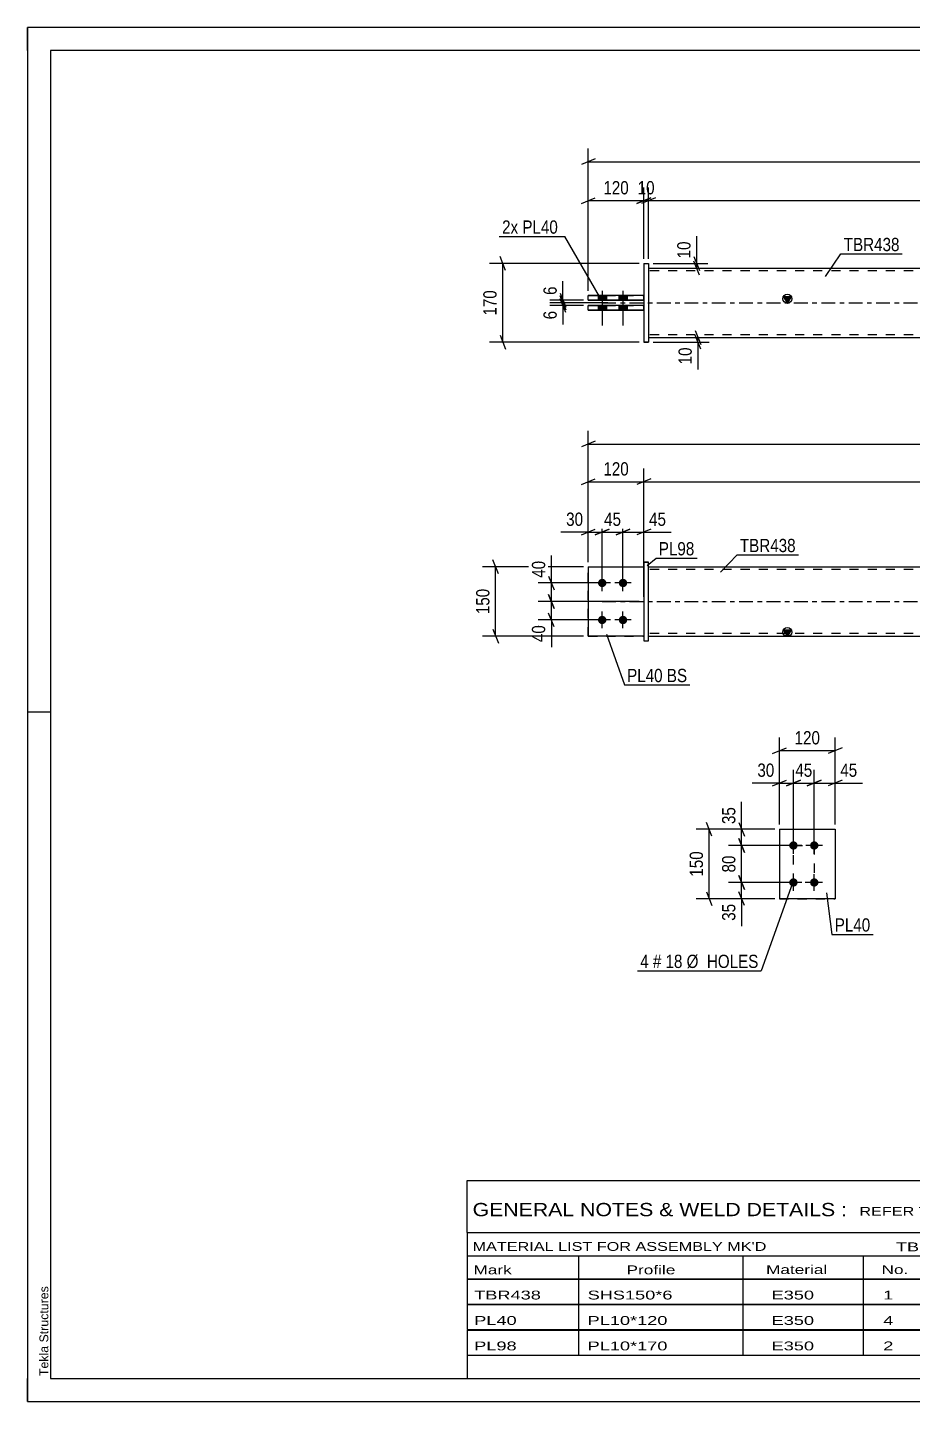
# Model space of a CAD drawing. Header units: millimetres. Extents: x 0 to 420, y 0 to 297.
# Drawn here: x 0 to 191.2, y 0 to 297 of the extents above; entities that cross this region are included whole.
import ezdxf

# ---------------------------------------------------------------- set-up
doc = ezdxf.new("R2010")
doc.units = ezdxf.units.MM
doc.linetypes.add('DXK_LINE_DOT2', pattern=[3.9198, 1.9599, -1.9599])
doc.linetypes.add('DXK_LINE_DOT3', pattern=[5.9187, 2.979, -0.9799, 0.9799, -0.9799])
doc.styles.add('Arial', font='ARIAL.TTF', dxfattribs={"height": 0.2})
doc.styles.add('Arial Narrow', font='ARIALN.TTF', dxfattribs={"height": 0.2})

# ---------------------------------------------------------------- blocks, each defined once
blk = doc.blocks.new('Unknown-580870472-1163')
at = {"color": 5, "linetype": 'Continuous'}
for p, q in [((420, 297), (0, 297)), ((0, 297), (0, 0)), ((0, 292), (0, 297)), ((415, 292), (5, 292)), ((5, 292), (5, 5)), ((5, 149), (0, 149)), ((0, 0), (0, 5)), ((5, 5), (415, 5)), ((0, 0), (420, 0))]:
    blk.add_line(p, q, dxfattribs=at)
at = {"color": 174, "linetype": 'Continuous', "style": 'Arial'}
blk.add_text('Tekla Structures', height=1.9102, rotation=90, dxfattribs=at).set_placement((4.5, 5.5))
blk = doc.blocks.new('Bolt-580870472-1794 - 1790')
at = {"linetype": 'Continuous'}
for points in [[(124.14, 176.03), (123.95, 176.05), (123.78, 176.11), (123.61, 176.2), (123.47, 176.33), (123.36, 176.48), (123.29, 176.65), (123.25, 176.84), (123.25, 177.03), (123.29, 177.21), (123.36, 177.38), (123.47, 177.53), (123.61, 177.66), (123.78, 177.75), (123.95, 177.81), (124.14, 177.83), (124.33, 177.81), (124.51, 177.75), (124.67, 177.66), (124.81, 177.53), (124.92, 177.38), (125, 177.21), (125.04, 177.03), (125.04, 176.84), (125, 176.65), (124.92, 176.48), (124.81, 176.33), (124.67, 176.2), (124.51, 176.11), (124.33, 176.05)], [(128.64, 176.03), (128.45, 176.05), (128.28, 176.11), (128.11, 176.2), (127.97, 176.33), (127.86, 176.48), (127.79, 176.65), (127.75, 176.84), (127.75, 177.03), (127.79, 177.21), (127.86, 177.38), (127.97, 177.53), (128.11, 177.66), (128.28, 177.75), (128.45, 177.81), (128.64, 177.83), (128.83, 177.81), (129.01, 177.75), (129.17, 177.66), (129.31, 177.53), (129.42, 177.38), (129.5, 177.21), (129.54, 177.03), (129.54, 176.84), (129.5, 176.65), (129.42, 176.48), (129.31, 176.33), (129.17, 176.2), (129.01, 176.11), (128.83, 176.05)], [(124.14, 168.03), (123.95, 168.05), (123.78, 168.11), (123.61, 168.2), (123.47, 168.33), (123.36, 168.48), (123.29, 168.65), (123.25, 168.84), (123.25, 169.03), (123.29, 169.21), (123.36, 169.38), (123.47, 169.53), (123.61, 169.66), (123.78, 169.75), (123.95, 169.81), (124.14, 169.83), (124.33, 169.81), (124.51, 169.75), (124.67, 169.66), (124.81, 169.53), (124.92, 169.38), (125, 169.21), (125.04, 169.03), (125.04, 168.84), (125, 168.65), (124.92, 168.48), (124.81, 168.33), (124.67, 168.2), (124.51, 168.11), (124.33, 168.05)], [(128.64, 168.03), (128.45, 168.05), (128.28, 168.11), (128.11, 168.2), (127.97, 168.33), (127.86, 168.48), (127.79, 168.65), (127.75, 168.84), (127.75, 169.03), (127.79, 169.21), (127.86, 169.38), (127.97, 169.53), (128.11, 169.66), (128.28, 169.75), (128.45, 169.81), (128.64, 169.83), (128.83, 169.81), (129.01, 169.75), (129.17, 169.66), (129.31, 169.53), (129.42, 169.38), (129.5, 169.21), (129.54, 169.03), (129.54, 168.84), (129.5, 168.65), (129.42, 168.48), (129.31, 168.33), (129.17, 168.2), (129.01, 168.11), (128.83, 168.05)]]:
    blk.add_hatch(color=1, dxfattribs=at).paths.add_polyline_path(points)
at = {"color": 1, "linetype": 'Continuous'}
for p, q in [((124.14, 175.13), (124.14, 178.73)), ((128.64, 175.13), (128.64, 178.73)), ((125.94, 176.93), (122.34, 176.93)), ((130.44, 176.93), (126.84, 176.93)), ((124.14, 167.13), (124.14, 170.73)), ((128.64, 167.13), (128.64, 170.73)), ((125.94, 168.93), (122.34, 168.93)), ((130.44, 168.93), (126.84, 168.93))]:
    blk.add_line(p, q, dxfattribs=at)
blk = doc.blocks.new('Part-580870472-1814 - 1790')
at = {"color": 7, "linetype": 'DXK_LINE_DOT2'}
for p, q in [((121.14, 180.43), (133.14, 180.43)), ((121.14, 180.43), (133.14, 180.43)), ((121.14, 165.43), (121.14, 180.43)), ((133.14, 180.43), (133.14, 180.43)), ((133.14, 180.43), (133.14, 165.43)), ((121.14, 165.43), (133.14, 165.43)), ((133.14, 165.43), (121.14, 165.43)), ((121.14, 165.43), (121.14, 165.43))]:
    blk.add_line(p, q, dxfattribs=at)
blk = doc.blocks.new('Part-580870472-1819 - 1790')
at = {"color": 2, "linetype": 'Continuous'}
for p, q in [((121.14, 180.43), (133.14, 180.43)), ((121.14, 180.43), (121.14, 165.43)), ((133.14, 165.43), (121.14, 165.43)), ((121.14, 165.43), (121.14, 165.43))]:
    blk.add_line(p, q, dxfattribs=at)
at = {"color": 7, "linetype": 'DXK_LINE_DOT2'}
for p, q in [((121.14, 180.43), (133.14, 180.43)), ((133.14, 180.43), (133.14, 180.43)), ((133.14, 180.43), (133.14, 165.43)), ((121.14, 165.43), (133.14, 165.43)), ((121.14, 165.43), (121.14, 165.43))]:
    blk.add_line(p, q, dxfattribs=at)
blk = doc.blocks.new('Part-580870472-1824 - 1790')
at = {"color": 2, "linetype": 'Continuous'}
for p, q in [((134.14, 181.43), (133.14, 181.43)), ((133.14, 181.43), (133.14, 164.43)), ((134.14, 164.43), (134.14, 181.43)), ((133.14, 164.43), (134.14, 164.43)), ((133.14, 164.43), (134.14, 164.43)), ((134.14, 164.43), (134.14, 164.43))]:
    blk.add_line(p, q, dxfattribs=at)
at = {"color": 7, "linetype": 'DXK_LINE_DOT2'}
blk.add_line((133.14, 181.43), (134.14, 181.43), dxfattribs=at)
blk = doc.blocks.new('Part-580870472-1829 - 1790')
at = {"linetype": 'Continuous'}
blk.add_hatch(color=2, dxfattribs=at).paths.add_polyline_path([(164.14, 165.43), (163.34, 166.83), (164.94, 166.83)])
at = {"color": 2, "linetype": 'Continuous'}
for p, q in [((134.14, 180.43), (297.13, 180.43)), ((164.14, 165.43), (163.34, 166.83)), ((163.34, 166.83), (164.94, 166.83)), ((164.94, 166.83), (164.14, 165.43)), ((134.14, 165.43), (297.13, 165.43))]:
    blk.add_line(p, q, dxfattribs=at)
at = {"color": 7, "linetype": 'DXK_LINE_DOT2'}
for p, q in [((134.14, 165.43), (134.14, 180.43)), ((297.13, 179.83), (134.14, 179.83)), ((297.13, 180.43), (297.13, 165.43)), ((297.13, 166.03), (134.14, 166.03))]:
    blk.add_line(p, q, dxfattribs=at)
at = {"color": 7, "linetype": 'DXK_LINE_DOT3'}
blk.add_line((124.14, 172.93), (307.13, 172.93), dxfattribs=at)
at = {"color": 2, "linetype": 'Continuous'}
blk.add_circle((164.14, 166.33), 1, dxfattribs=at)
blk = doc.blocks.new('Part-580870472-2096 - 2082')
at = {"color": 2, "linetype": 'Continuous'}
for p, q in [((133.14, 245.97), (134.14, 245.97)), ((133.14, 245.97), (133.14, 228.97)), ((134.14, 245.97), (134.14, 228.96)), ((134.14, 228.97), (133.14, 228.97)), ((133.14, 228.97), (133.14, 228.96)), ((133.14, 228.97), (133.14, 228.96)), ((133.14, 228.96), (134.14, 228.96))]:
    blk.add_line(p, q, dxfattribs=at)
at = {"color": 7, "linetype": 'DXK_LINE_DOT2'}
for p, q in [((133.14, 245.96), (134.14, 245.96)), ((134.14, 245.96), (134.14, 245.97))]:
    blk.add_line(p, q, dxfattribs=at)
blk = doc.blocks.new('Bolt-580870472-2089 - 2082')
at = {"linetype": 'Continuous'}
for points in [[(123.24, 238.07), (125.04, 238.07), (125.04, 239.07), (123.24, 239.07)], [(123.24, 238.07), (125.04, 238.07), (125.04, 239.07), (123.24, 239.07)], [(127.74, 238.07), (129.54, 238.07), (129.54, 239.07), (127.74, 239.07)], [(127.74, 238.07), (129.54, 238.07), (129.54, 239.07), (127.74, 239.07)], [(123.24, 235.87), (125.04, 235.87), (125.04, 236.87), (123.24, 236.87)], [(123.24, 235.87), (125.04, 235.87), (125.04, 236.87), (123.24, 236.87)], [(127.74, 235.87), (129.54, 235.87), (129.54, 236.87), (127.74, 236.87)], [(127.74, 235.87), (129.54, 235.87), (129.54, 236.87), (127.74, 236.87)]]:
    blk.add_hatch(color=1, dxfattribs=at).paths.add_polyline_path(points)
at = {"color": 1, "linetype": 'Continuous'}
for p, q in [((123.24, 239.07), (123.24, 238.07)), ((123.24, 239.07), (123.24, 238.07)), ((124.14, 240.07), (124.14, 232.57)), ((124.14, 240.07), (124.14, 232.57)), ((125.04, 239.07), (125.04, 238.07)), ((125.04, 239.07), (125.04, 238.07)), ((127.74, 239.07), (127.74, 238.07)), ((127.74, 239.07), (127.74, 238.07)), ((128.64, 240.07), (128.64, 232.57)), ((128.64, 240.07), (128.64, 232.57)), ((129.54, 239.07), (129.54, 238.07)), ((129.54, 239.07), (129.54, 238.07)), ((123.24, 236.87), (123.24, 235.87)), ((123.24, 236.87), (123.24, 235.87)), ((125.04, 236.87), (125.04, 235.87)), ((125.04, 236.87), (125.04, 235.87)), ((127.74, 236.87), (127.74, 235.87)), ((127.74, 236.87), (127.74, 235.87)), ((129.54, 236.87), (129.54, 235.87)), ((129.54, 236.87), (129.54, 235.87))]:
    blk.add_line(p, q, dxfattribs=at)
blk = doc.blocks.new('Part-580870472-2106 - 2082')
at = {"color": 2, "linetype": 'Continuous'}
for p, q in [((133.14, 239.07), (121.14, 239.07)), ((121.14, 238.07), (121.14, 239.07)), ((121.14, 238.07), (133.14, 238.07)), ((133.14, 238.07), (121.14, 238.07))]:
    blk.add_line(p, q, dxfattribs=at)
at = {"color": 7, "linetype": 'DXK_LINE_DOT2'}
for p, q in [((121.14, 239.07), (133.14, 239.07)), ((121.14, 238.07), (121.14, 238.07)), ((133.14, 238.07), (133.14, 239.07))]:
    blk.add_line(p, q, dxfattribs=at)
blk = doc.blocks.new('Part-580870472-2095 - 2082')
at = {"linetype": 'Continuous'}
blk.add_hatch(color=2, dxfattribs=at).paths.add_polyline_path([(164.14, 237.47), (163.34, 238.87), (164.94, 238.87)])
at = {"color": 2, "linetype": 'Continuous'}
for p, q in [((134.14, 244.97), (297.13, 244.97)), ((164.14, 237.47), (163.34, 238.87)), ((163.34, 238.87), (164.94, 238.87)), ((164.94, 238.87), (164.14, 237.47)), ((134.14, 229.97), (297.13, 229.97))]:
    blk.add_line(p, q, dxfattribs=at)
at = {"color": 7, "linetype": 'DXK_LINE_DOT2'}
for p, q in [((134.14, 244.97), (134.14, 229.97)), ((297.13, 244.37), (134.14, 244.37)), ((297.13, 244.97), (297.13, 229.97)), ((297.13, 230.57), (134.14, 230.57))]:
    blk.add_line(p, q, dxfattribs=at)
at = {"color": 7, "linetype": 'DXK_LINE_DOT3'}
blk.add_line((124.14, 237.47), (307.13, 237.47), dxfattribs=at)
at = {"color": 2, "linetype": 'Continuous'}
blk.add_circle((164.14, 238.37), 1, dxfattribs=at)
blk = doc.blocks.new('Part-580870472-2101 - 2082')
at = {"color": 2, "linetype": 'Continuous'}
for p, q in [((133.14, 236.87), (121.14, 236.87)), ((121.14, 235.87), (121.14, 236.87)), ((121.14, 235.87), (133.14, 235.87)), ((133.14, 235.87), (121.14, 235.87))]:
    blk.add_line(p, q, dxfattribs=at)
at = {"color": 7, "linetype": 'DXK_LINE_DOT2'}
for p, q in [((121.14, 236.87), (133.14, 236.87)), ((121.14, 235.87), (121.14, 235.87)), ((133.14, 235.87), (133.14, 236.87))]:
    blk.add_line(p, q, dxfattribs=at)
blk = doc.blocks.new('Part-580870472-1458 - 1409')
at = {"color": 2, "linetype": 'Continuous'}
for p, q in [((162.45, 123.69), (174.45, 123.69)), ((162.45, 123.69), (162.45, 108.69)), ((174.45, 123.69), (174.45, 123.69)), ((174.45, 123.69), (174.45, 108.69)), ((174.45, 108.69), (162.45, 108.69)), ((162.45, 108.69), (162.45, 108.69))]:
    blk.add_line(p, q, dxfattribs=at)
at = {"color": 7, "linetype": 'DXK_LINE_DOT2'}
for p, q in [((162.45, 123.69), (174.45, 123.69)), ((174.45, 123.69), (174.45, 123.69)), ((162.45, 108.69), (174.45, 108.69))]:
    blk.add_line(p, q, dxfattribs=at)
blk = doc.blocks.new('Bolt-580870472-1443 - 1409')
at = {"linetype": 'Continuous'}
for points in [[(165.45, 121.09), (165.64, 121.07), (165.82, 121.01), (165.98, 120.92), (166.12, 120.79), (166.23, 120.64), (166.31, 120.47), (166.35, 120.28), (166.35, 120.1), (166.31, 119.91), (166.23, 119.74), (166.12, 119.59), (165.98, 119.46), (165.82, 119.37), (165.64, 119.31), (165.45, 119.29), (165.26, 119.31), (165.09, 119.37), (164.92, 119.46), (164.78, 119.59), (164.67, 119.74), (164.6, 119.91), (164.56, 120.1), (164.56, 120.28), (164.6, 120.47), (164.67, 120.64), (164.78, 120.79), (164.92, 120.92), (165.09, 121.01), (165.26, 121.07)], [(169.95, 121.09), (170.14, 121.07), (170.32, 121.01), (170.48, 120.92), (170.62, 120.79), (170.73, 120.64), (170.81, 120.47), (170.85, 120.28), (170.85, 120.1), (170.81, 119.91), (170.73, 119.74), (170.62, 119.59), (170.48, 119.46), (170.32, 119.37), (170.14, 119.31), (169.95, 119.29), (169.76, 119.31), (169.59, 119.37), (169.42, 119.46), (169.28, 119.59), (169.17, 119.74), (169.1, 119.91), (169.06, 120.1), (169.06, 120.28), (169.1, 120.47), (169.17, 120.64), (169.28, 120.79), (169.42, 120.92), (169.59, 121.01), (169.76, 121.07)], [(165.45, 113.09), (165.64, 113.07), (165.82, 113.01), (165.98, 112.92), (166.12, 112.79), (166.23, 112.64), (166.31, 112.47), (166.35, 112.28), (166.35, 112.1), (166.31, 111.91), (166.23, 111.74), (166.12, 111.59), (165.98, 111.46), (165.82, 111.37), (165.64, 111.31), (165.45, 111.29), (165.26, 111.31), (165.09, 111.37), (164.92, 111.46), (164.78, 111.59), (164.67, 111.74), (164.6, 111.91), (164.56, 112.1), (164.56, 112.28), (164.6, 112.47), (164.67, 112.64), (164.78, 112.79), (164.92, 112.92), (165.09, 113.01), (165.26, 113.07)], [(169.95, 113.09), (170.14, 113.07), (170.32, 113.01), (170.48, 112.92), (170.62, 112.79), (170.73, 112.64), (170.81, 112.47), (170.85, 112.28), (170.85, 112.1), (170.81, 111.91), (170.73, 111.74), (170.62, 111.59), (170.48, 111.46), (170.32, 111.37), (170.14, 111.31), (169.95, 111.29), (169.76, 111.31), (169.59, 111.37), (169.42, 111.46), (169.28, 111.59), (169.17, 111.74), (169.1, 111.91), (169.06, 112.1), (169.06, 112.28), (169.1, 112.47), (169.17, 112.64), (169.28, 112.79), (169.42, 112.92), (169.59, 113.01), (169.76, 113.07)]]:
    blk.add_hatch(color=1, dxfattribs=at).paths.add_polyline_path(points)
at = {"color": 1, "linetype": 'Continuous'}
for p, q in [((165.45, 118.39), (165.45, 121.99)), ((169.95, 118.39), (169.95, 121.99)), ((167.25, 120.19), (163.65, 120.19)), ((171.75, 120.19), (168.15, 120.19)), ((165.45, 110.39), (165.45, 113.99)), ((169.95, 110.39), (169.95, 113.99)), ((167.25, 112.19), (163.65, 112.19)), ((171.75, 112.19), (168.15, 112.19))]:
    blk.add_line(p, q, dxfattribs=at)
blk = doc.blocks.new('Rectangle-580870472-1567 - 1409')
at = {"color": 1, "linetype": 'DXK_LINE_DOT2'}
blk.add_lwpolyline([(165.45, 120.19), (169.95, 120.19), (169.95, 112.19), (165.45, 112.19), (165.45, 120.19)], close=True, dxfattribs=at)
blk = doc.blocks.new('StraightDimension-580870472-2042 - 1790')
at = {"color": 7, "linetype": 'Continuous'}
for p, q in [((132.14, 172.93), (110.33, 172.93)), ((112.58, 174.43), (113.78, 171.43)), ((113.18, 168.93), (113.18, 172.93)), ((113.78, 167.43), (112.58, 170.43)), ((123.14, 168.93), (110.33, 168.93))]:
    blk.add_line(p, q, dxfattribs=at)
at = {"color": 0}
blk.add_wipeout([(112.43, 168.41), (108.23, 168.41), (108.23, 163.55), (112.43, 163.55)], dxfattribs=at)
at = {"color": 7, "linetype": 'Continuous'}
blk.add_line((113.18, 168.93), (113.18, 163.03), dxfattribs=at)
blk.add_line((113.18, 168.93), (113.18, 163.03), dxfattribs=at)
at = {"color": 3, "style": 'Arial Narrow'}
blk.add_text('40', height=2.863, rotation=90.0002, dxfattribs=at).set_placement((111.83, 164.15))
blk = doc.blocks.new('StraightDimension-580870472-1996 - 1790')
at = {"color": 7, "linetype": 'Continuous'}
for p, q in [((121.14, 181.43), (121.14, 190.78)), ((124.14, 177.93), (124.14, 190.78)), ((119.64, 187.33), (122.64, 188.53)), ((121.14, 187.93), (124.14, 187.93)), ((125.64, 188.53), (122.64, 187.33))]:
    blk.add_line(p, q, dxfattribs=at)
at = {"color": 0}
blk.add_wipeout([(120.62, 188.68), (120.62, 192.88), (115.76, 192.88), (115.76, 188.68)], dxfattribs=at)
at = {"color": 7, "linetype": 'Continuous'}
blk.add_line((121.14, 187.93), (115.24, 187.93), dxfattribs=at)
blk.add_line((121.14, 187.93), (115.24, 187.93), dxfattribs=at)
at = {"color": 3, "style": 'Arial Narrow'}
blk.add_text('30', height=2.863, dxfattribs=at).set_placement((116.36, 189.28))
blk = doc.blocks.new('StraightDimension-580870472-1878 - 1790')
at = {"color": 7, "linetype": 'Continuous'}
for p, q in [((121.14, 181.43), (121.14, 209.81)), ((310.13, 181.43), (310.13, 209.81)), ((122.64, 207.56), (119.64, 206.36)), ((121.14, 206.96), (310.13, 206.96)), ((308.63, 206.36), (311.63, 207.56))]:
    blk.add_line(p, q, dxfattribs=at)
at = {"color": 0}
blk.add_wipeout([(219.89, 207.71), (219.89, 211.91), (211.38, 211.91), (211.38, 207.71)], dxfattribs=at)
at = {"color": 3, "style": 'Arial Narrow'}
blk.add_text('1890', height=2.863, dxfattribs=at).set_placement((211.98, 208.31))
blk = doc.blocks.new('StraightDimension-580870472-1951 - 1790')
at = {"color": 7, "linetype": 'Continuous'}
for p, q in [((119.64, 198.21), (122.64, 199.41)), ((121.14, 181.43), (121.14, 201.66)), ((134.64, 199.41), (131.64, 198.21)), ((133.14, 173.93), (133.14, 201.66)), ((121.14, 198.81), (133.14, 198.81))]:
    blk.add_line(p, q, dxfattribs=at)
at = {"color": 0}
blk.add_wipeout([(130.48, 199.56), (130.48, 203.76), (123.8, 203.76), (123.8, 199.56)], dxfattribs=at)
at = {"color": 3, "style": 'Arial Narrow'}
blk.add_text('120', height=2.863, dxfattribs=at).set_placement((124.4, 200.16))
blk = doc.blocks.new('StraightDimension-580870472-1936 - 1790')
at = {"color": 7, "linetype": 'Continuous'}
for p, q in [((134.64, 199.41), (131.64, 198.21)), ((133.14, 173.93), (133.14, 201.66)), ((296.63, 198.21), (299.63, 199.41)), ((298.13, 181.43), (298.13, 201.66)), ((133.14, 198.81), (298.13, 198.81))]:
    blk.add_line(p, q, dxfattribs=at)
at = {"color": 0}
blk.add_wipeout([(219.89, 199.56), (219.89, 203.76), (211.38, 203.76), (211.38, 199.56)], dxfattribs=at)
at = {"color": 3, "style": 'Arial Narrow'}
blk.add_text('1650', height=2.863, dxfattribs=at).set_placement((211.98, 200.16))
blk = doc.blocks.new('StraightDimension-580870472-1967 - 1790')
at = {"color": 7, "linetype": 'Continuous'}
for p, q in [((128.64, 177.93), (128.64, 190.78)), ((133.14, 181.43), (133.14, 190.78)), ((127.14, 187.33), (130.14, 188.53)), ((128.64, 187.93), (133.14, 187.93)), ((134.64, 188.53), (131.64, 187.33))]:
    blk.add_line(p, q, dxfattribs=at)
at = {"color": 0}
blk.add_wipeout([(138.52, 188.68), (138.52, 192.88), (133.67, 192.88), (133.67, 188.68)], dxfattribs=at)
at = {"color": 7, "linetype": 'Continuous'}
blk.add_line((133.14, 187.93), (139.05, 187.93), dxfattribs=at)
blk.add_line((133.14, 187.93), (139.05, 187.93), dxfattribs=at)
at = {"color": 3, "style": 'Arial Narrow'}
blk.add_text('45', height=2.863, dxfattribs=at).set_placement((134.27, 189.28))
blk = doc.blocks.new('StraightDimension-580870472-1983 - 1790')
at = {"color": 7, "linetype": 'Continuous'}
for p, q in [((124.14, 177.93), (124.14, 190.78)), ((128.64, 177.93), (128.64, 190.78)), ((122.64, 187.33), (125.64, 188.53)), ((124.14, 187.93), (128.64, 187.93)), ((130.14, 188.53), (127.14, 187.33))]:
    blk.add_line(p, q, dxfattribs=at)
at = {"color": 0}
blk.add_wipeout([(128.82, 188.68), (128.82, 192.88), (123.96, 192.88), (123.96, 188.68)], dxfattribs=at)
at = {"color": 3, "style": 'Arial Narrow'}
blk.add_text('45', height=2.863, dxfattribs=at).set_placement((124.56, 189.28))
blk = doc.blocks.new('StraightDimension-580870472-2013 - 1790')
at = {"color": 7, "linetype": 'Continuous'}
for p, q in [((101.73, 178.93), (100.53, 181.93)), ((120.14, 180.43), (98.28, 180.43)), ((101.13, 165.43), (101.13, 180.43)), ((100.53, 166.93), (101.73, 163.93)), ((120.14, 165.43), (98.28, 165.43))]:
    blk.add_line(p, q, dxfattribs=at)
at = {"color": 0}
blk.add_wipeout([(100.38, 176.27), (96.18, 176.27), (96.18, 169.59), (100.38, 169.59)], dxfattribs=at)
at = {"color": 3, "style": 'Arial Narrow'}
blk.add_text('150', height=2.863, rotation=90.0002, dxfattribs=at).set_placement((99.78, 170.19))
blk = doc.blocks.new('StraightDimension-580870472-2033 - 1790')
at = {"color": 7, "linetype": 'Continuous'}
for p, q in [((112.58, 178.43), (113.78, 175.43)), ((123.14, 176.93), (110.33, 176.93)), ((113.18, 172.93), (113.18, 176.93)), ((132.14, 172.93), (110.33, 172.93)), ((113.78, 171.43), (112.58, 174.43))]:
    blk.add_line(p, q, dxfattribs=at)
at = {"color": 0}
blk.add_wipeout([(112.43, 182.31), (108.23, 182.31), (108.23, 177.46), (112.43, 177.46)], dxfattribs=at)
at = {"color": 7, "linetype": 'Continuous'}
blk.add_line((113.18, 176.93), (113.18, 182.84), dxfattribs=at)
blk.add_line((113.18, 176.93), (113.18, 182.84), dxfattribs=at)
at = {"color": 3, "style": 'Arial Narrow'}
blk.add_text('40', height=2.863, rotation=90.0002, dxfattribs=at).set_placement((111.83, 178.06))
blk = doc.blocks.new('StraightDimension-580870472-2153 - 2082')
at = {"color": 7, "linetype": 'Continuous'}
for p, q in [((133.14, 246.97), (133.14, 262.43)), ((134.14, 246.97), (134.14, 262.43)), ((131.64, 258.98), (134.64, 260.18)), ((135.64, 260.18), (132.64, 258.98)), ((133.14, 259.58), (134.14, 259.58))]:
    blk.add_line(p, q, dxfattribs=at)
at = {"color": 0}
blk.add_wipeout([(136.07, 260.33), (136.07, 264.53), (131.21, 264.53), (131.21, 260.33)], dxfattribs=at)
at = {"color": 3, "style": 'Arial Narrow'}
blk.add_text('10', height=2.863, dxfattribs=at).set_placement((131.81, 260.93))
blk = doc.blocks.new('StraightDimension-580870472-2142 - 2082')
at = {"color": 7, "linetype": 'Continuous'}
for p, q in [((121.14, 240.07), (121.14, 270.83)), ((310.13, 240.07), (310.13, 270.83)), ((122.64, 268.58), (119.64, 267.38)), ((121.14, 267.98), (310.13, 267.98)), ((308.63, 267.38), (311.63, 268.58))]:
    blk.add_line(p, q, dxfattribs=at)
at = {"color": 0}
blk.add_wipeout([(219.89, 268.73), (219.89, 272.93), (211.38, 272.93), (211.38, 268.73)], dxfattribs=at)
at = {"color": 3, "style": 'Arial Narrow'}
blk.add_text('1890', height=2.863, dxfattribs=at).set_placement((211.98, 269.33))
blk = doc.blocks.new('StraightDimension-580870472-2264 - 2082')
at = {"color": 7, "linetype": 'Continuous'}
for p, q in [((115.07, 238.97), (116.27, 235.97)), ((116.27, 235.37), (115.07, 238.37)), ((125.39, 237.47), (112.82, 237.47)), ((120.14, 236.87), (112.82, 236.87)), ((115.67, 236.87), (115.67, 237.47))]:
    blk.add_line(p, q, dxfattribs=at)
at = {"color": 0}
blk.add_wipeout([(114.92, 236.34), (110.72, 236.34), (110.72, 233.31), (114.92, 233.31)], dxfattribs=at)
at = {"color": 7, "linetype": 'Continuous'}
blk.add_line((115.67, 236.87), (115.67, 232.79), dxfattribs=at)
blk.add_line((115.67, 236.87), (115.67, 232.79), dxfattribs=at)
at = {"color": 3, "style": 'Arial Narrow'}
blk.add_text('6', height=2.86, rotation=90.0002, dxfattribs=at).set_placement((114.32, 233.91))
blk = doc.blocks.new('StraightDimension-580870472-2183 - 2082')
at = {"color": 7, "linetype": 'Continuous'}
for p, q in [((121.14, 240.07), (121.14, 262.43)), ((133.14, 246.97), (133.14, 262.43)), ((119.64, 258.98), (122.64, 260.18)), ((121.14, 259.58), (133.14, 259.58)), ((134.64, 260.18), (131.64, 258.98))]:
    blk.add_line(p, q, dxfattribs=at)
at = {"color": 0}
blk.add_wipeout([(130.48, 260.33), (130.48, 264.53), (123.8, 264.53), (123.8, 260.33)], dxfattribs=at)
at = {"color": 3, "style": 'Arial Narrow'}
blk.add_text('120', height=2.863, dxfattribs=at).set_placement((124.4, 260.93))
blk = doc.blocks.new('StraightDimension-580870472-2163 - 2082')
at = {"color": 7, "linetype": 'Continuous'}
for p, q in [((134.14, 246.97), (134.14, 262.43)), ((297.13, 246.96), (297.13, 262.43)), ((135.64, 260.18), (132.64, 258.98)), ((134.14, 259.58), (297.13, 259.58)), ((295.63, 258.98), (298.63, 260.18))]:
    blk.add_line(p, q, dxfattribs=at)
at = {"color": 0}
blk.add_wipeout([(219.89, 260.33), (219.89, 264.53), (211.38, 264.53), (211.38, 260.33)], dxfattribs=at)
at = {"color": 3, "style": 'Arial Narrow'}
blk.add_text('1630', height=2.863, dxfattribs=at).set_placement((211.98, 260.93))
blk = doc.blocks.new('StraightDimension-580870472-2204 - 2082')
at = {"color": 7, "linetype": 'Continuous'}
for p, q in [((135.14, 229.97), (147.24, 229.97)), ((135.14, 228.96), (147.24, 228.96)), ((144.24, 231.47), (145.44, 228.47)), ((145.44, 227.46), (144.24, 230.46)), ((144.84, 228.96), (144.84, 229.97))]:
    blk.add_line(p, q, dxfattribs=at)
at = {"color": 0}
blk.add_wipeout([(144.09, 228.44), (139.89, 228.44), (139.89, 223.58), (144.09, 223.58)], dxfattribs=at)
at = {"color": 7, "linetype": 'Continuous'}
blk.add_line((144.84, 228.96), (144.84, 223.06), dxfattribs=at)
blk.add_line((144.84, 228.96), (144.84, 223.06), dxfattribs=at)
at = {"color": 3, "style": 'Arial Narrow'}
blk.add_text('10', height=2.863, rotation=90.0002, dxfattribs=at).set_placement((143.49, 224.18))
blk = doc.blocks.new('StraightDimension-580870472-2214 - 2082')
at = {"color": 7, "linetype": 'Continuous'}
for p, q in [((143.97, 247.47), (145.17, 244.47)), ((135.14, 245.97), (146.97, 245.97)), ((135.14, 244.97), (146.97, 244.97)), ((145.17, 243.47), (143.97, 246.47)), ((144.57, 244.97), (144.57, 245.97))]:
    blk.add_line(p, q, dxfattribs=at)
at = {"color": 0}
blk.add_wipeout([(143.82, 251.35), (139.62, 251.35), (139.62, 246.49), (143.82, 246.49)], dxfattribs=at)
at = {"color": 7, "linetype": 'Continuous'}
blk.add_line((144.57, 245.97), (144.57, 251.87), dxfattribs=at)
blk.add_line((144.57, 245.97), (144.57, 251.87), dxfattribs=at)
at = {"color": 3, "style": 'Arial Narrow'}
blk.add_text('10', height=2.863, rotation=90.0002, dxfattribs=at).set_placement((143.22, 247.09))
blk = doc.blocks.new('StraightDimension-580870472-2243 - 2082')
at = {"color": 7, "linetype": 'Continuous'}
for p, q in [((103.28, 244.47), (102.08, 247.47)), ((132.14, 245.97), (99.83, 245.97)), ((102.68, 228.97), (102.68, 245.97)), ((132.14, 228.97), (99.83, 228.97)), ((102.08, 230.47), (103.28, 227.47))]:
    blk.add_line(p, q, dxfattribs=at)
at = {"color": 0}
blk.add_wipeout([(101.93, 240.81), (97.73, 240.81), (97.73, 234.12), (101.93, 234.12)], dxfattribs=at)
at = {"color": 3, "style": 'Arial Narrow'}
blk.add_text('170', height=2.863, rotation=90.0002, dxfattribs=at).set_placement((101.33, 234.72))
blk = doc.blocks.new('StraightDimension-580870472-2254 - 2082')
at = {"color": 7, "linetype": 'Continuous'}
for p, q in [((120.14, 238.07), (112.82, 238.07)), ((115.07, 239.57), (116.27, 236.57)), ((116.27, 235.97), (115.07, 238.97)), ((115.67, 237.47), (115.67, 238.07)), ((125.39, 237.47), (112.82, 237.47))]:
    blk.add_line(p, q, dxfattribs=at)
at = {"color": 0}
blk.add_wipeout([(114.92, 241.62), (110.72, 241.62), (110.72, 238.59), (114.92, 238.59)], dxfattribs=at)
at = {"color": 7, "linetype": 'Continuous'}
blk.add_line((115.67, 238.07), (115.67, 242.14), dxfattribs=at)
blk.add_line((115.67, 238.07), (115.67, 242.14), dxfattribs=at)
at = {"color": 3, "style": 'Arial Narrow'}
blk.add_text('6', height=2.86, rotation=90.0002, dxfattribs=at).set_placement((114.32, 239.19))
blk = doc.blocks.new('StraightDimension-580870472-1490 - 1409')
at = {"color": 7, "linetype": 'Continuous'}
for p, q in [((163.95, 133.09), (166.95, 134.29)), ((165.45, 121.19), (165.45, 136.54)), ((165.45, 133.69), (169.95, 133.69)), ((171.45, 134.29), (168.45, 133.09)), ((169.95, 121.19), (169.95, 136.54))]:
    blk.add_line(p, q, dxfattribs=at)
at = {"color": 0}
blk.add_wipeout([(170.13, 134.44), (170.13, 138.64), (165.27, 138.64), (165.27, 134.44)], dxfattribs=at)
at = {"color": 3, "style": 'Arial Narrow'}
blk.add_text('45', height=2.863, dxfattribs=at).set_placement((165.87, 135.04))
blk = doc.blocks.new('StraightDimension-580870472-1514 - 1409')
at = {"color": 7, "linetype": 'Continuous'}
for p, q in [((147.86, 122.19), (146.66, 125.19)), ((161.45, 123.69), (144.41, 123.69)), ((147.26, 108.69), (147.26, 123.69)), ((146.66, 110.19), (147.86, 107.19)), ((161.45, 108.69), (144.41, 108.69))]:
    blk.add_line(p, q, dxfattribs=at)
at = {"color": 0}
blk.add_wipeout([(146.51, 119.53), (142.31, 119.53), (142.31, 112.85), (146.51, 112.85)], dxfattribs=at)
at = {"color": 3, "style": 'Arial Narrow'}
blk.add_text('150', height=2.863, rotation=90.0002, dxfattribs=at).set_placement((145.91, 113.45))
blk = doc.blocks.new('StraightDimension-580870472-1460 - 1409')
at = {"color": 7, "linetype": 'Continuous'}
for p, q in [((162.45, 124.69), (162.45, 143.54)), ((174.45, 124.69), (174.45, 143.54)), ((160.95, 140.09), (163.95, 141.29)), ((162.45, 140.69), (174.45, 140.69)), ((175.95, 141.29), (172.95, 140.09))]:
    blk.add_line(p, q, dxfattribs=at)
at = {"color": 0}
blk.add_wipeout([(171.79, 141.44), (171.79, 145.64), (165.11, 145.64), (165.11, 141.44)], dxfattribs=at)
at = {"color": 3, "style": 'Arial Narrow'}
blk.add_text('120', height=2.863, dxfattribs=at).set_placement((165.71, 142.04))
blk = doc.blocks.new('StraightDimension-580870472-1477 - 1409')
at = {"color": 7, "linetype": 'Continuous'}
for p, q in [((168.45, 133.09), (171.45, 134.29)), ((169.95, 121.19), (169.95, 136.54)), ((169.95, 133.69), (174.45, 133.69)), ((175.95, 134.29), (172.95, 133.09)), ((174.45, 124.69), (174.45, 136.54))]:
    blk.add_line(p, q, dxfattribs=at)
at = {"color": 0}
blk.add_wipeout([(179.83, 134.44), (179.83, 138.64), (174.98, 138.64), (174.98, 134.44)], dxfattribs=at)
at = {"color": 7, "linetype": 'Continuous'}
blk.add_line((174.45, 133.69), (180.36, 133.69), dxfattribs=at)
blk.add_line((174.45, 133.69), (180.36, 133.69), dxfattribs=at)
at = {"color": 3, "style": 'Arial Narrow'}
blk.add_text('45', height=2.863, dxfattribs=at).set_placement((175.58, 135.04))
blk = doc.blocks.new('StraightDimension-580870472-1500 - 1409')
at = {"color": 7, "linetype": 'Continuous'}
for p, q in [((160.95, 133.09), (163.95, 134.29)), ((162.45, 124.69), (162.45, 136.54)), ((162.45, 133.69), (165.45, 133.69)), ((166.95, 134.29), (163.95, 133.09)), ((165.45, 121.19), (165.45, 136.54))]:
    blk.add_line(p, q, dxfattribs=at)
at = {"color": 0}
blk.add_wipeout([(161.93, 134.44), (161.93, 138.64), (157.07, 138.64), (157.07, 134.44)], dxfattribs=at)
at = {"color": 7, "linetype": 'Continuous'}
blk.add_line((162.45, 133.69), (156.54, 133.69), dxfattribs=at)
blk.add_line((162.45, 133.69), (156.54, 133.69), dxfattribs=at)
at = {"color": 3, "style": 'Arial Narrow'}
blk.add_text('30', height=2.863, dxfattribs=at).set_placement((157.67, 135.04))
blk = doc.blocks.new('StraightDimension-580870472-1531 - 1409')
at = {"color": 7, "linetype": 'Continuous'}
for p, q in [((153.66, 113.69), (154.86, 110.69)), ((164.45, 112.19), (151.41, 112.19)), ((154.86, 107.19), (153.66, 110.19)), ((154.26, 108.69), (154.26, 112.19)), ((161.45, 108.69), (151.41, 108.69))]:
    blk.add_line(p, q, dxfattribs=at)
at = {"color": 0}
blk.add_wipeout([(153.51, 108.17), (149.31, 108.17), (149.31, 103.31), (153.51, 103.31)], dxfattribs=at)
at = {"color": 7, "linetype": 'Continuous'}
blk.add_line((154.26, 108.69), (154.26, 102.78), dxfattribs=at)
blk.add_line((154.26, 108.69), (154.26, 102.78), dxfattribs=at)
at = {"color": 3, "style": 'Arial Narrow'}
blk.add_text('35', height=2.863, rotation=90.0002, dxfattribs=at).set_placement((152.91, 103.91))
blk = doc.blocks.new('StraightDimension-580870472-1544 - 1409')
at = {"color": 7, "linetype": 'Continuous'}
for p, q in [((164.45, 120.19), (151.41, 120.19)), ((153.66, 121.69), (154.86, 118.69)), ((154.26, 112.19), (154.26, 120.19)), ((154.86, 110.69), (153.66, 113.69)), ((164.45, 112.19), (151.41, 112.19))]:
    blk.add_line(p, q, dxfattribs=at)
at = {"color": 0}
blk.add_wipeout([(153.51, 118.62), (149.31, 118.62), (149.31, 113.76), (153.51, 113.76)], dxfattribs=at)
at = {"color": 3, "style": 'Arial Narrow'}
blk.add_text('80', height=2.863, rotation=90.0002, dxfattribs=at).set_placement((152.91, 114.36))
blk = doc.blocks.new('StraightDimension-580870472-1554 - 1409')
at = {"color": 7, "linetype": 'Continuous'}
for p, q in [((153.66, 125.19), (154.86, 122.19)), ((161.45, 123.69), (151.41, 123.69)), ((154.26, 120.19), (154.26, 123.69)), ((164.45, 120.19), (151.41, 120.19)), ((154.86, 118.69), (153.66, 121.69))]:
    blk.add_line(p, q, dxfattribs=at)
at = {"color": 0}
blk.add_wipeout([(153.51, 129.07), (149.31, 129.07), (149.31, 124.22), (153.51, 124.22)], dxfattribs=at)
at = {"color": 7, "linetype": 'Continuous'}
blk.add_line((154.26, 123.69), (154.26, 129.6), dxfattribs=at)
blk.add_line((154.26, 123.69), (154.26, 129.6), dxfattribs=at)
at = {"color": 3, "style": 'Arial Narrow'}
blk.add_text('35', height=2.863, rotation=90.0002, dxfattribs=at).set_placement((152.91, 124.82))
blk = doc.blocks.new('Unknown-580870472-3653')
at = {"color": 7, "linetype": 'Continuous'}
for p, q in [((95, 47.75), (255, 47.75)), ((95, 36.5), (95, 47.75)), ((255, 47.75), (255, 36.5)), ((95, 36.5), (255, 36.5)), ((95, 36.5), (95, 31.5)), ((255, 36.5), (255, 31.5)), ((95, 31.5), (255, 31.5)), ((95, 31.5), (95, 26.5)), ((119, 31.5), (119, 26.5)), ((154.5, 31.5), (154.5, 26.5)), ((180.5, 31.5), (180.5, 26.5)), ((193.5, 31.5), (193.5, 26.5)), ((211, 31.5), (211, 26.5)), ((233, 31.5), (233, 26.5)), ((255, 31.5), (255, 26.5)), ((95, 26.5), (255, 26.5)), ((95, 26.45), (95, 21.05)), ((95, 26.45), (255, 26.45)), ((119, 26.5), (119, 21)), ((154.5, 26.5), (154.5, 21)), ((180.5, 26.5), (180.5, 21)), ((193.5, 26.5), (193.5, 21)), ((211, 26.5), (211, 21)), ((233, 26.5), (233, 21)), ((255, 26.45), (255, 21.05)), ((95, 21.05), (255, 21.05)), ((95, 20.95), (95, 15.55)), ((95, 20.95), (255, 20.95)), ((119, 21), (119, 15.5)), ((154.5, 21), (154.5, 15.5)), ((180.5, 21), (180.5, 15.5)), ((193.5, 21), (193.5, 15.5)), ((211, 21), (211, 15.5)), ((233, 21), (233, 15.5)), ((255, 20.95), (255, 15.55)), ((95, 15.55), (255, 15.55)), ((95, 15.45), (95, 10.05)), ((95, 15.45), (255, 15.45)), ((119, 15.5), (119, 10)), ((154.5, 15.5), (154.5, 10)), ((180.5, 15.5), (180.5, 10)), ((193.5, 15.5), (193.5, 10)), ((211, 15.5), (211, 10)), ((233, 15.5), (233, 10)), ((255, 15.45), (255, 10.05)), ((95, 10.05), (255, 10.05)), ((95, 10), (255, 10)), ((95, 10), (95, 5)), ((211, 10), (211, 5)), ((233, 10), (233, 5)), ((255, 10), (255, 5)), ((95, 5), (255, 5))]:
    blk.add_line(p, q, dxfattribs=at)
at = {"color": 7, "style": 'Arial Narrow'}
for s, height, width, p in [('GENERAL NOTES & WELD DETAILS :', 2.8633, 1.4, (96.15, 40.06)), ('REFER TYP DRAWING TYP-01', 1.9089, 1.6, (179.7, 40.16)), ("MATERIAL LIST FOR ASSEMBLY MK'D", 1.9089, 1.6, (96.15, 32.56)), ('TBR438', 1.909, 1.794707, (187.59, 32.47)), ('1', 1.91, 1.794707, (217.08, 32.56)), ('No. Required', 1.9089, 1.6, (226.41, 32.56)), ('Mark', 1.909, 1.7, (96.34, 27.5)), ('Profile', 1.909, 1.7, (129.41, 27.5)), ('Material', 1.909, 1.7, (159.54, 27.56)), ('No.', 1.909, 1.7, (184.5, 27.56)), ('Length', 1.909, 1.7, (195, 27.56)), ('Area', 1.909, 1.7, (217.5, 27.56)), ('Weight', 1.909, 1.7, (237, 27.56))]:
    blk.add_text(s, height=height, dxfattribs=dict(at, width=width)).set_placement(p)
at = {"color": 7, "linetype": 'Continuous', "style": 'Arial Narrow'}
for s, height, width, p in [('TBR438', 1.909, 1.794707, (96.5, 22.06)), ('SHS150*6', 1.909, 1.794707, (121, 22.06)), ('E350', 1.909, 1.794707, (160.74, 22.06)), ('1', 1.91, 1.794707, (184.86, 22.06)), ('1630', 1.909, 1.794707, (197.58, 22.06)), ('1.0', 1.909, 1.794707, (221.32, 22.06)), ('44.2', 1.909, 1.794707, (240.14, 22.06)), ('PL40', 1.909, 1.794707, (96.5, 16.56)), ('PL10*120', 1.909, 1.794707, (121, 16.56)), ('E350', 1.909, 1.794707, (160.74, 16.56)), ('4', 1.91, 1.794707, (184.86, 16.56)), ('150', 1.909, 1.794707, (199.77, 16.56)), ('0.0', 1.909, 1.794707, (221.32, 16.56)), ('5.7', 1.909, 1.794707, (242.33, 16.56)), ('PL98', 1.909, 1.794707, (96.5, 11.06)), ('PL10*170', 1.909, 1.794707, (121, 11.06)), ('E350', 1.909, 1.794707, (160.74, 11.06)), ('2', 1.91, 1.794707, (184.86, 11.06)), ('170', 1.909, 1.794707, (199.77, 11.06)), ('0.1', 1.909, 1.794707, (221.32, 11.06)), ('4.5', 1.909, 1.794707, (242.33, 11.06)), ('Total', 1.909, 1.7, (197.33, 6.5)), ('1.3', 1.909, 1.794707, (220.83, 6.5)), ('54.4', 1.909, 1.794707, (240.14, 6.5))]:
    blk.add_text(s, height=height, dxfattribs=dict(at, width=width)).set_placement(p)
blk = doc.blocks.new('Mark-580870472-1820 - 1790')
at = {"color": 0}
blk.add_wipeout([(144.06, 182.9), (144.06, 185.9), (136.38, 185.9), (136.38, 182.9)], dxfattribs=at)
blk.add_wipeout([(144.06, 182.9), (144.06, 185.9), (136.38, 185.9), (136.38, 182.9)], dxfattribs=at)
at = {"color": 30, "linetype": 'Continuous'}
for p, q in [((133.84, 180.74), (135.78, 182.3)), ((135.78, 182.3), (144.66, 182.3))]:
    blk.add_line(p, q, dxfattribs=at)
at = {"color": 3, "style": 'Arial Narrow'}
blk.add_text('PL98', height=2.863, dxfattribs=at).set_placement((136.38, 182.9))
blk = doc.blocks.new('Mark-580870472-1825 - 1790')
at = {"color": 0}
blk.add_wipeout([(165.95, 183.6), (165.95, 186.6), (153.89, 186.6), (153.89, 183.6)], dxfattribs=at)
blk.add_wipeout([(165.95, 183.6), (165.95, 186.6), (153.89, 186.6), (153.89, 183.6)], dxfattribs=at)
at = {"color": 30, "linetype": 'Continuous'}
for p, q in [((149.69, 179.27), (153.29, 183)), ((153.29, 183), (166.55, 183))]:
    blk.add_line(p, q, dxfattribs=at)
at = {"color": 3, "style": 'Arial Narrow'}
blk.add_text('TBR438', height=2.863, dxfattribs=at).set_placement((153.89, 183.6))
blk = doc.blocks.new('MarkSet-580870472-2067 - 1790')
at = {"color": 0}
blk.add_wipeout([(137.21, 155.5), (137.21, 158.5), (129.53, 158.5), (129.53, 155.5)], dxfattribs=at)
blk.add_wipeout([(137.21, 155.5), (137.21, 158.5), (129.53, 158.5), (129.53, 155.5)], dxfattribs=at)
at = {"color": 30, "linetype": 'Continuous'}
blk.add_line((125.04, 165.83), (128.93, 154.9), dxfattribs=at)
at = {"color": 0}
blk.add_wipeout([(142.49, 155.5), (142.49, 158.5), (138.11, 158.5), (138.11, 155.5)], dxfattribs=at)
blk.add_wipeout([(142.49, 155.5), (142.49, 158.5), (138.11, 158.5), (138.11, 155.5)], dxfattribs=at)
at = {"color": 30, "linetype": 'Continuous'}
blk.add_line((128.93, 154.9), (143.09, 154.9), dxfattribs=at)
at = {"color": 3, "style": 'Arial Narrow'}
for s, p in [('PL40', (129.53, 155.5)), ('BS', (138.11, 155.5))]:
    blk.add_text(s, height=2.863, dxfattribs=at).set_placement(p)
blk = doc.blocks.new('Mark-580870472-2091 - 2082')
at = {"color": 0}
blk.add_wipeout([(188.38, 248.66), (188.38, 251.66), (176.33, 251.66), (176.33, 248.66)], dxfattribs=at)
blk.add_wipeout([(188.38, 248.66), (188.38, 251.66), (176.33, 251.66), (176.33, 248.66)], dxfattribs=at)
at = {"color": 30, "linetype": 'Continuous'}
for p, q in [((172.35, 243.2), (175.73, 248.06)), ((175.73, 248.06), (188.98, 248.06))]:
    blk.add_line(p, q, dxfattribs=at)
at = {"color": 3, "style": 'Arial Narrow'}
blk.add_text('TBR438', height=2.863, dxfattribs=at).set_placement((176.33, 248.66))
blk = doc.blocks.new('MarkSet-580870472-2302 - 2082')
at = {"color": 30, "linetype": 'Continuous'}
blk.add_line((123.57, 238.84), (116.07, 251.83), dxfattribs=at)
at = {"color": 0}
blk.add_wipeout([(106, 252.43), (106, 255.43), (102.52, 255.43), (102.52, 252.43)], dxfattribs=at)
blk.add_wipeout([(106, 252.43), (106, 255.43), (102.52, 255.43), (102.52, 252.43)], dxfattribs=at)
blk.add_wipeout([(114.57, 252.43), (114.57, 255.43), (106.9, 255.43), (106.9, 252.43)], dxfattribs=at)
blk.add_wipeout([(114.57, 252.43), (114.57, 255.43), (106.9, 255.43), (106.9, 252.43)], dxfattribs=at)
at = {"color": 30, "linetype": 'Continuous'}
blk.add_line((101.92, 251.83), (116.07, 251.83), dxfattribs=at)
at = {"color": 3, "style": 'Arial Narrow'}
for s, p in [('2x', (102.52, 252.43)), ('PL40', (106.9, 252.43))]:
    blk.add_text(s, height=2.863, dxfattribs=at).set_placement(p)
blk = doc.blocks.new('Mark-580870472-1439 - 1409')
at = {"color": 0}
blk.add_wipeout([(134.19, 93.71), (134.19, 96.71), (132.36, 96.71), (132.36, 93.71)], dxfattribs=at)
blk.add_wipeout([(134.19, 93.71), (134.19, 96.71), (132.36, 96.71), (132.36, 93.71)], dxfattribs=at)
blk.add_wipeout([(136.92, 93.71), (136.92, 96.71), (135.09, 96.71), (135.09, 93.71)], dxfattribs=at)
blk.add_wipeout([(136.92, 93.71), (136.92, 96.71), (135.09, 96.71), (135.09, 93.71)], dxfattribs=at)
at = {"color": 3, "style": 'Arial Narrow'}
blk.add_text('4', height=2.86, dxfattribs=at).set_placement((132.36, 93.71))
at = {"color": 0}
blk.add_wipeout([(141.48, 93.71), (141.48, 96.71), (137.82, 96.71), (137.82, 93.71)], dxfattribs=at)
blk.add_wipeout([(141.48, 93.71), (141.48, 96.71), (137.82, 96.71), (137.82, 93.71)], dxfattribs=at)
at = {"color": 3, "style": 'Arial Narrow'}
blk.add_text('#', height=2.86, dxfattribs=at).set_placement((135.09, 93.71))
at = {"color": 0}
blk.add_wipeout([(157.9, 93.71), (157.9, 96.71), (142.38, 96.71), (142.38, 93.71)], dxfattribs=at)
blk.add_wipeout([(157.9, 93.71), (157.9, 96.71), (142.38, 96.71), (142.38, 93.71)], dxfattribs=at)
at = {"color": 7, "linetype": 'Continuous'}
for p in [(165.28, 112.06), (131.76, 93.11)]:
    blk.add_line(p, (158.5, 93.11), dxfattribs=at)
at = {"color": 3, "style": 'Arial Narrow'}
for s, p in [('18', (137.82, 93.71)), ('Ø  HOLES', (142.38, 93.71))]:
    blk.add_text(s, height=2.863, dxfattribs=at).set_placement(p)
blk = doc.blocks.new('Mark-580870472-1454 - 1409')
at = {"color": 0}
blk.add_wipeout([(182.05, 101.58), (182.05, 104.58), (174.38, 104.58), (174.38, 101.58)], dxfattribs=at)
blk.add_wipeout([(182.05, 101.58), (182.05, 104.58), (174.38, 104.58), (174.38, 101.58)], dxfattribs=at)
at = {"color": 30, "linetype": 'Continuous'}
for p, q in [((172.59, 109.94), (173.78, 100.98)), ((173.78, 100.98), (182.65, 100.98))]:
    blk.add_line(p, q, dxfattribs=at)
at = {"color": 3, "style": 'Arial Narrow'}
blk.add_text('PL40', height=2.863, dxfattribs=at).set_placement((174.38, 101.58))

msp = doc.modelspace()

# ---------------------------------------------------------------- block references
for name in ['Unknown-580870472-1163', 'Part-580870472-2095 - 2082', 'Part-580870472-2096 - 2082', 'Part-580870472-2106 - 2082', 'Bolt-580870472-2089 - 2082', 'Part-580870472-2101 - 2082', 'Part-580870472-1824 - 1790', 'Part-580870472-1814 - 1790', 'Part-580870472-1819 - 1790', 'Bolt-580870472-1794 - 1790', 'Part-580870472-1829 - 1790', 'Part-580870472-1458 - 1409', 'Bolt-580870472-1443 - 1409', 'Rectangle-580870472-1567 - 1409', 'Unknown-580870472-3653']:
    msp.add_blockref(name, (0, 0))

# ---------------------------------------------------------------- next in the draw order: block references
for name in ['StraightDimension-580870472-2153 - 2082', 'StraightDimension-580870472-2204 - 2082', 'StraightDimension-580870472-1996 - 1790', 'StraightDimension-580870472-2042 - 1790', 'StraightDimension-580870472-1490 - 1409', 'StraightDimension-580870472-1514 - 1409', 'Mark-580870472-1454 - 1409']:
    msp.add_blockref(name, (0, 0))

# ---------------------------------------------------------------- next in the draw order: block references
for name in ['StraightDimension-580870472-2142 - 2082', 'StraightDimension-580870472-1878 - 1790', 'MarkSet-580870472-2067 - 1790', 'StraightDimension-580870472-1460 - 1409', 'StraightDimension-580870472-1531 - 1409']:
    msp.add_blockref(name, (0, 0))

# ---------------------------------------------------------------- next in the draw order: block references
for name in ['StraightDimension-580870472-2264 - 2082', 'StraightDimension-580870472-1951 - 1790', 'StraightDimension-580870472-1500 - 1409', 'StraightDimension-580870472-1477 - 1409']:
    msp.add_blockref(name, (0, 0))

# ---------------------------------------------------------------- next in the draw order: block references
for name in ['StraightDimension-580870472-2183 - 2082', 'StraightDimension-580870472-1936 - 1790', 'StraightDimension-580870472-2013 - 1790', 'StraightDimension-580870472-1544 - 1409']:
    msp.add_blockref(name, (0, 0))

# ---------------------------------------------------------------- next in the draw order: block references
for name in ['StraightDimension-580870472-2163 - 2082', 'StraightDimension-580870472-1967 - 1790', 'Mark-580870472-1825 - 1790', 'StraightDimension-580870472-1554 - 1409', 'Mark-580870472-1439 - 1409']:
    msp.add_blockref(name, (0, 0))

# ---------------------------------------------------------------- next in the draw order: block references
for name in ['StraightDimension-580870472-2214 - 2082', 'Mark-580870472-2091 - 2082', 'StraightDimension-580870472-2243 - 2082', 'StraightDimension-580870472-1983 - 1790', 'Mark-580870472-1820 - 1790']:
    msp.add_blockref(name, (0, 0))

# ---------------------------------------------------------------- next in the draw order: block references
for name in ['StraightDimension-580870472-2254 - 2082', 'StraightDimension-580870472-2033 - 1790']:
    msp.add_blockref(name, (0, 0))

# ---------------------------------------------------------------- next in the draw order: block references
msp.add_blockref('MarkSet-580870472-2302 - 2082', (0, 0))

doc.saveas('drawing.dxf')
